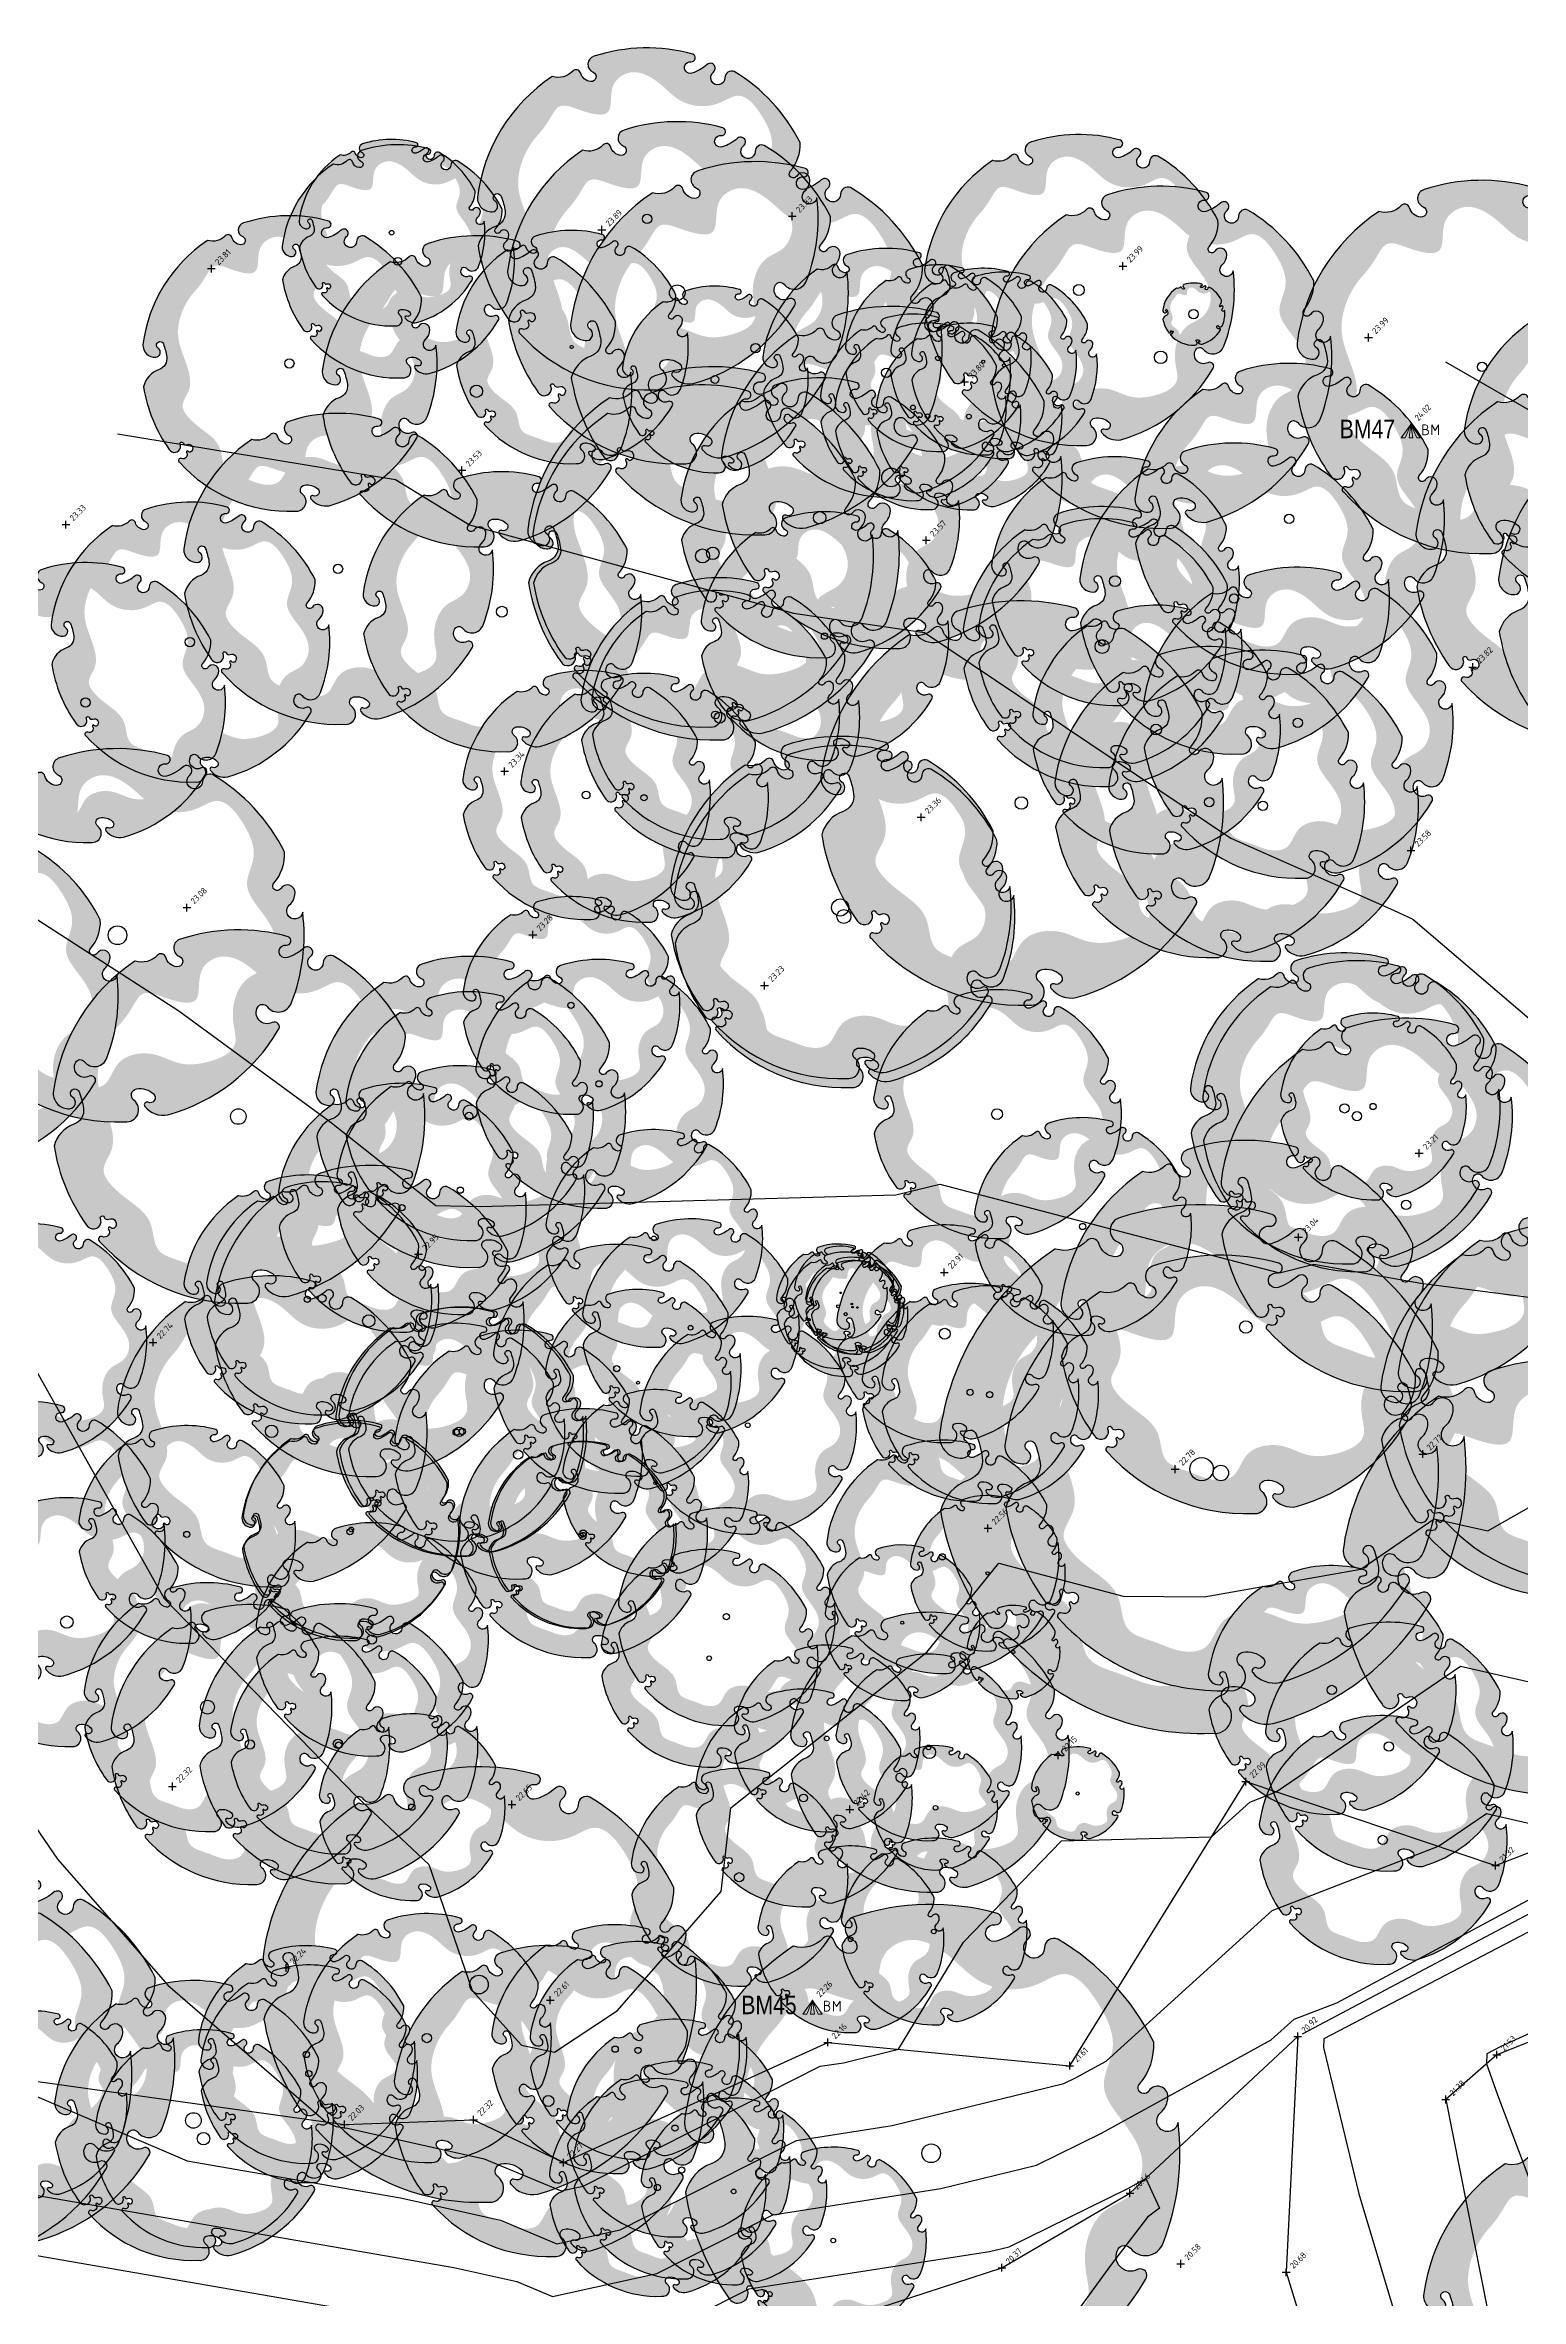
# Model space of a CAD drawing. Header units: metres. Extents: x 245957 to 247358, y 7418632 to 7419642.
# Drawn here: x 246099.3 to 246146.7, y 7419127.7 to 7419200.1 of the extents above; entities that cross this region are included whole.
import ezdxf
from ezdxf.enums import TextEntityAlignment as Align

# ---------------------------------------------------------------- set-up
doc = ezdxf.new("R2010")
doc.units = ezdxf.units.M
doc.header["$PDSIZE"] = 1
doc.linetypes.add('DASHDOT', pattern=[10, 5, -2.5, 0, -2.5])
doc.linetypes.add('PHANTOM', pattern=[2.5, 1.25, -0.25, 0.25, -0.25, 0.25, -0.25])
for name, color, linetype in [('017_NAIL-L', 8, 'Continuous'), ('102_TOP_OF_BANK', 37, 'PHANTOM'), ('102_TOP_OF_BANK-L', 37, 'PHANTOM'), ('102_TOP_OF_BANK-S', 37, 'PHANTOM'), ('103_TOE_OF_BATTER', 37, 'DASHDOT'), ('103_TOE_OF_BATTER-L', 37, 'DASHDOT'), ('103_TOE_OF_BATTER-S', 37, 'DASHDOT'), ('104_EXISTING_SURFACE-L', 35, 'Continuous'), ('104_EXISTING_SURFACE-S', 35, 'Continuous'), ('201_SINGLE_TREE-H', 63, 'Continuous'), ('201_SINGLE_TREE-S', 96, 'Continuous'), ('COORDS', 2, 'Continuous'), ('EX-BENCHMARK', 7, 'Continuous'), ('EX-BENCHMARK_(SLS)', 8, 'Continuous'), ('Surface_Contours_Major', 4, 'Continuous'), ('Surface_Contours_Minor', 253, 'Continuous')]:
    doc.layers.add(name, color=color, linetype=linetype)
doc.styles.add('BOLD', font='ARIALN.TTF')
doc.styles.add('ISO2.5', font='isocp.shx', dxfattribs={"height": 2.5})

# ---------------------------------------------------------------- blocks, each defined once
blk = doc.blocks.new('CROSS')
at = {"color": 0, "linetype": 'Continuous'}
for p, q in [((-0.5, 0), (0.5, 0)), ((0, -0.5), (0, 0.5))]:
    blk.add_line(p, q, dxfattribs=at)
blk = doc.blocks.new('201C')
at = {"layer": '201_SINGLE_TREE-H', "transparency": 33554534}
h = blk.add_hatch(color=256, dxfattribs=at)
h.paths.add_polyline_path([(-0.3717, -0.3344, 0.222926), (0.0196, -0.4996, 0.770799), (0.0439, -0.4417, -0.650302), (0.0511, -0.4116, -0.234737), (0.0964, -0.4247, -0.847312), (0.0816, -0.4475, 0.78443), (0.0732, -0.4583, 0.276934), (0.1352, -0.4813, 0.193599), (0.4309, -0.2536, 0.800435), (0.4144, -0.2337, -0.75216), (0.3757, -0.1925, -0.528914), (0.4006, -0.1909, 0.594112), (0.4663, -0.1804, 0.123805), (0.4962, 0.0616, -1.41759), (0.4607, 0.0811, 0.206906), (0.4758, 0.1133, 0.759729), (0.4374, 0.1252, -1.073307), (0.4187, 0.1392, 0.194379), (0.4474, 0.2231, 0.144612), (0.2544, 0.4304, 0.53339), (0.2277, 0.4128, -1.592592), (0.1939, 0.4293, 1.030038), (0.1758, 0.4513, -0.10361), (0.1314, 0.4262, -1.238487), (0.1282, 0.4593, 0.884725), (0.1336, 0.4818, 0.147549), (-0.1551, 0.4753, 0.71725), (-0.1579, 0.4291, -0.864032), (-0.1646, 0.4015, -0.310704), (-0.1946, 0.4266, 0.58143), (-0.2167, 0.4321, -0.281558), (-0.2766, 0.4162), (-0.2775, 0.4159, 0.217121), (-0.4959, 0.0634), (-0.4959, 0.0634, 0.440011), (-0.4522, 0.021, 0.723973), (-0.4442, 0.0516, -1.384648), (-0.4262, 0.0659, -0.051107), (-0.4149, 0.0223, -0.361502), (-0.441, -0.0208, 0.256822), (-0.4937, -0.0791, 0.116166), (-0.4065, -0.2911, 0.67803), (-0.3682, -0.2843, 0.170035), (-0.3696, -0.274, -1.054701), (-0.3596, -0.2696, 0.431903), (-0.3468, -0.2749, -0.910728), (-0.3329, -0.2993, -0.42046), (-0.3418, -0.2976, 1.007885), (-0.3479, -0.3018, -0.766634), (-0.3646, -0.3216, 0.938602), (-0.3717, -0.3344)])
edge = h.paths.add_edge_path(flags=16)
edge.add_spline(control_points=[(-0.3177, 0.2468), (-0.303, 0.2628), (-0.2856, 0.2893), (-0.256, 0.3411), (-0.1928, 0.3155), (-0.0921, 0.286), (-0.1162, 0.3941), (-0.0359, 0.4462), (0.0392, 0.3985), (0.1028, 0.3299), (0.1957, 0.3214), (0.2784, 0.3804), (0.3442, 0.2961), (0.3785, 0.2147), (0.3303, 0.1307), (0.3915, 0.0592), (0.4378, -0.0139), (0.4055, -0.0919), (0.3459, -0.1091), (0.3102, -0.1666), (0.3057, -0.2282), (0.3286, -0.3091), (0.2408, -0.3447), (0.1647, -0.3496), (0.103, -0.3142), (0.0463, -0.3153), (0.0047, -0.3356), (-0.0139, -0.3682), (-0.0327, -0.4069), (-0.0927, -0.4151), (-0.1463, -0.3868), (-0.23, -0.3665), (-0.2245, -0.2773), (-0.2864, -0.2294), (-0.3344, -0.1941), (-0.3737, -0.1409), (-0.3276, -0.0866), (-0.344, -0.0009), (-0.3866, 0.0828), (-0.3665, 0.1796), (-0.3359, 0.2271), (-0.3177, 0.2468)], knot_values=[0, 0, 0, 0, 0.064972, 0.101243, 0.15652, 0.245586, 0.324463, 0.387907, 0.486094, 0.554514, 0.671826, 0.728629, 0.823661, 0.919885, 0.989953, 1.075257, 1.171704, 1.23593, 1.293575, 1.346478, 1.426142, 1.479146, 1.570817, 1.644481, 1.712561, 1.774901, 1.807, 1.846291, 1.885582, 1.928182, 2.007036, 2.074591, 2.151638, 2.226455, 2.293426, 2.340744, 2.397548, 2.47317, 2.587294, 2.673595, 2.754259, 2.754259, 2.754259, 2.754259], degree=3, periodic=0)
at = {"layer": '201_SINGLE_TREE-S'}
blk.add_lwpolyline([(-0.3717, -0.3344, 0.222926), (0.0196, -0.4996, 0.770799), (0.0439, -0.4417, -0.650302), (0.0511, -0.4116, -0.234737), (0.0964, -0.4247, -0.847312), (0.0816, -0.4475, 0.78443), (0.0732, -0.4583, 0.276934), (0.1352, -0.4813, 0.193599), (0.4309, -0.2536, 0.800435), (0.4144, -0.2337, -0.75216), (0.3757, -0.1925, -0.528914), (0.4006, -0.1909, 0.594112), (0.4663, -0.1804, 0.123805), (0.4962, 0.0616, -1.41759), (0.4607, 0.0811, 0.206906), (0.4758, 0.1133, 0.759729), (0.4374, 0.1252, -1.073307), (0.4187, 0.1392, 0.194379), (0.4474, 0.2231, 0.144612), (0.2544, 0.4304, 0.53339), (0.2277, 0.4128, -1.592592), (0.1939, 0.4293, 1.030038), (0.1758, 0.4513, -0.10361), (0.1314, 0.4262, -1.238487), (0.1282, 0.4593, 0.884725), (0.1336, 0.4818, 0.147549), (-0.1551, 0.4753, 0.71725), (-0.1579, 0.4291, -0.864032), (-0.1646, 0.4015, -0.310704), (-0.1946, 0.4266, 0.58143), (-0.2167, 0.4321, -0.281558), (-0.2766, 0.4162), (-0.2775, 0.4159, 0.217121), (-0.4959, 0.0634), (-0.4959, 0.0634, 0.440011), (-0.4522, 0.021, 0.723973), (-0.4442, 0.0516, -1.384648), (-0.4262, 0.0659, -0.051107), (-0.4149, 0.0223, -0.361502), (-0.441, -0.0208, 0.256822), (-0.4937, -0.0791, 0.116166), (-0.4065, -0.2911, 0.67803), (-0.3682, -0.2843, 0.170035), (-0.3696, -0.274, -1.054701), (-0.3596, -0.2696, 0.431903), (-0.3468, -0.2749, -0.910728), (-0.3329, -0.2993, -0.42046), (-0.3418, -0.2976, 1.007885), (-0.3479, -0.3018, -0.766634), (-0.3646, -0.3216, 0.938602), (-0.3717, -0.3344)], format="xyb", dxfattribs=at)
blk = doc.blocks.new('201T')
at = {"layer": '201_SINGLE_TREE-S'}
blk.add_circle((0, 0), 0.5, dxfattribs=at)
blk = doc.blocks.new('BM')
at = {"color": 0, "linetype": 'Continuous', "lineweight": 13}
for p, q in [((0, 0), (-0.31, -0.437)), ((-0.186, -0.437), (0, 0)), ((0, 0), (-0.062, -0.437)), ((0, 0), (0.186, -0.437)), ((0.31, -0.437), (0, 0)), ((0, 0), (0.062, -0.437)), ((-0.31, -0.437), (-0.186, -0.437)), ((-0.062, -0.437), (0.062, -0.437)), ((0.186, -0.437), (0.31, -0.437)), ((0.472, -0.017), (0.383, -0.017)), ((0.383, -0.017), (0.383, -0.339)), ((0.472, -0.161), (0.383, -0.161)), ((0.383, -0.161), (0.389, -0.161)), ((0.383, -0.339), (0.472, -0.339)), ((0.383, -0.339), (0.389, -0.339)), ((0.522, -0.039), (0.472, -0.017)), ((0.472, -0.161), (0.522, -0.139)), ((0.516, -0.172), (0.472, -0.161)), ((0.472, -0.339), (0.516, -0.327)), ((0.549, -0.206), (0.516, -0.172)), ((0.516, -0.327), (0.549, -0.294)), ((0.544, -0.089), (0.522, -0.039)), ((0.522, -0.139), (0.544, -0.089)), ((0.56, -0.25), (0.549, -0.206)), ((0.549, -0.294), (0.56, -0.25)), ((0.671, -0.339), (0.671, -0.017)), ((0.671, -0.017), (0.776, -0.194)), ((0.776, -0.194), (0.887, -0.017)), ((0.887, -0.017), (0.887, -0.339))]:
    blk.add_line(p, q, dxfattribs=at)

msp = doc.modelspace()

# ---------------------------------------------------------------- linework, layer by layer
at = {"layer": '102_TOP_OF_BANK', "ltscale": 20}
for p, q in [((246132.201, 7419135.192), (246137.861, 7419144.323)), ((246137.861, 7419144.323), (246145.893, 7419141.628)), ((246145.893, 7419141.628), (246152.553, 7419144.218)), ((246154.688, 7419139.013), (246145.934, 7419135.546)), ((246090.281, 7419135.91), (246108.882, 7419133.303)), ((246115.921, 7419132.077), (246124.424, 7419135.94)), ((246124.424, 7419135.94), (246132.201, 7419135.192)), ((246145.934, 7419135.546), (246144.291, 7419134.106)), ((246144.291, 7419134.106), (246146.068, 7419125.128)), ((246108.882, 7419133.303), (246113.032, 7419133.457)), ((246113.032, 7419133.457), (246115.921, 7419132.077))]:
    msp.add_line(p, q, dxfattribs=at)
at = {"layer": '103_TOE_OF_BATTER', "ltscale": 2}
for p, q in [((246148.51, 7419140.893), (246139.53, 7419136.129)), ((246134.138, 7419131.095), (246139.53, 7419136.129)), ((246139.53, 7419136.129), (246139.159, 7419128.551)), ((246130.021, 7419128.696), (246134.138, 7419131.095)), ((246121.196, 7419125.826), (246130.021, 7419128.696)), ((246139.159, 7419128.551), (246139.774, 7419126.563))]:
    msp.add_line(p, q, dxfattribs=at)
at = {"layer": 'COORDS', "color": 7, "linetype": 'Continuous'}
for p in [(246143.171, 7419187.956), (246123.929, 7419137.288)]:
    msp.add_point(p, dxfattribs=at)
at = {"layer": 'Surface_Contours_Major'}
for points, elevation in [([(246144.284, 7419189.971), (246151.517, 7419185.794), (246156.591, 7419185.054)], 24), ([(246086.478, 7419185.311), (246087.749, 7419184.624), (246091.042, 7419176.91), (246093.373, 7419175.397), (246099.055, 7419172.004), (246103.558, 7419169.102), (246108.411, 7419165.543), (246111.824, 7419162.845), (246113.244, 7419162.814), (246126.604, 7419163.187), (246128.023, 7419163.529), (246135.933, 7419161.463), (246138.948, 7419160.677), (246140.054, 7419160.954), (246143.488, 7419160.346), (246148.202, 7419159.737)], 23), ([(246098.472, 7419143.555), (246099.653, 7419141.832), (246103.199, 7419137.784), (246108.28, 7419133.387), (246108.62, 7419133.242), (246108.976, 7419133.18), (246113.37, 7419132.194), (246115.846, 7419131.164), (246116.559, 7419131.321), (246124.179, 7419135.173), (246124.927, 7419135.289), (246126.692, 7419135.721), (246128.788, 7419139.168), (246131.932, 7419142.424), (246136.762, 7419142.55), (246137.995, 7419143.666), (246138.842, 7419143.993), (246144.76, 7419148.036), (246150.407, 7419146.755)], 22), ([(246099.025, 7419131.022), (246112.4, 7419128.704), (246114.426, 7419128.25), (246115.567, 7419127.775), (246118.926, 7419128.517), (246122.657, 7419130.403), (246128.055, 7419131.24), (246131.128, 7419131.993), (246133.226, 7419133.025), (246138.682, 7419136.02), (246139.417, 7419136.686), (246140.79, 7419137.216), (246147.935, 7419141.054)], 21), ([(246148.133, 7419140.108), (246140.369, 7419136.052), (246140.361, 7419135.776), (246141.491, 7419131.075), (246142.795, 7419126.749)], 21)]:
    msp.add_lwpolyline(points, dxfattribs=dict(at, elevation=elevation))
at = {"layer": 'Surface_Contours_Minor'}
for points, elevation in [([(246101.587, 7419187.654), (246110.521, 7419186.188), (246112.907, 7419184.724), (246123.321, 7419181.891), (246127.533, 7419181.266), (246137.379, 7419174.652), (246142.613, 7419172.338), (246143.232, 7419172.052), (246147.123, 7419168.732)], 23.5), ([(246098.994, 7419157.499), (246103.086, 7419150.213), (246109.255, 7419143.854), (246111.598, 7419141.656), (246112.988, 7419137.605), (246114.571, 7419135.851), (246115.635, 7419135.625), (246117.665, 7419136.968), (246120.996, 7419140.797), (246121.308, 7419143.485), (246127.62, 7419148.496), (246129.919, 7419151.343), (246133.923, 7419150.29), (246136.518, 7419150.265), (246141.555, 7419151.158), (246143.921, 7419152.774), (246145.645, 7419152.383), (246151.642, 7419155.8)], 22.5), ([(246097.277, 7419134.929), (246103.823, 7419132.132), (246110.688, 7419130.942), (246113.898, 7419130.222), (246115.707, 7419129.469), (246117.742, 7419129.919), (246123.418, 7419132.788), (246126.491, 7419133.265), (246132.009, 7419134.616), (246132.386, 7419134.802), (246133.367, 7419135.34), (246138.706, 7419140.176), (246144.056, 7419142.244), (246145.598, 7419143.297), (246148.496, 7419142.64)], 21.5), ([(246153.753, 7419139.298), (246146.061, 7419135.808), (246145.614, 7419135.575), (246145.605, 7419135.256), (246145.951, 7419134.257), (246148.938, 7419126.354)], 21.5), ([(246120.109, 7419127.115), (246121.896, 7419128.019), (246129.619, 7419129.216), (246130.248, 7419129.37), (246134.065, 7419131.249), (246134.642, 7419131.565), (246135.09, 7419130.612), (246134.696, 7419130.319), (246133.509, 7419128.772), (246131.744, 7419126.337)], 20.5), ([(246094.228, 7419129.912), (246114.111, 7419126.466)], 20.5)]:
    msp.add_lwpolyline(points, dxfattribs=dict(at, elevation=elevation))

# ---------------------------------------------------------------- block references
at = {"layer": '102_TOP_OF_BANK-S', "xscale": 0.25, "yscale": 0.25, "zscale": 0.25}
for p in [(246137.861, 7419144.323), (246145.893, 7419141.628), (246124.424, 7419135.94), (246132.201, 7419135.192), (246145.934, 7419135.546), (246144.291, 7419134.106), (246108.882, 7419133.303), (246113.032, 7419133.457), (246115.921, 7419132.077)]:
    msp.add_blockref('CROSS', p, dxfattribs=at)
at = {"layer": '103_TOE_OF_BATTER-S', "xscale": 0.25, "yscale": 0.25, "zscale": 0.25}
for p in [(246139.53, 7419136.129), (246134.138, 7419131.095), (246130.021, 7419128.696), (246135.77, 7419128.823), (246139.159, 7419128.551)]:
    msp.add_blockref('CROSS', p, dxfattribs=at)
at = {"layer": '104_EXISTING_SURFACE-S', "xscale": 0.25, "yscale": 0.25, "zscale": 0.25}
for p in [(246123.279, 7419194.648), (246117.157, 7419194.208), (246133.912, 7419193.046), (246104.602, 7419192.963), (246141.806, 7419190.749), (246128.821, 7419189.32), (246112.657, 7419186.482), (246099.927, 7419184.734), (246127.587, 7419184.229), (246145.157, 7419180.155), (246114.032, 7419176.804), (246127.423, 7419175.324), (246143.171, 7419174.262), (246103.816, 7419172.42), (246114.938, 7419171.548), (246122.388, 7419169.915), (246143.437, 7419164.526), (246111.262, 7419161.275), (246139.557, 7419161.822), (246128.166, 7419160.695), (246102.726, 7419158.443), (246143.553, 7419154.856), (246135.591, 7419154.368), (246129.57, 7419152.468), (246131.829, 7419145.175), (246103.349, 7419144.168), (246114.268, 7419143.588), (246125.13, 7419143.43), (246107.01, 7419138.338), (246115.5, 7419137.298)]:
    msp.add_blockref('CROSS', p, dxfattribs=at)
at = {"layer": '201_SINGLE_TREE-S'}
for name, p, xscale, yscale, zscale in [('201C', (246118.61, 7419194.56), 11, 11, 11), ('201C', (246119.582, 7419192.187), 11, 11, 11), ('201C', (246110.596, 7419193.197), 7.5, 7.5, 7.5), ('201C', (246110.397, 7419194.118), 6, 6, 6), ('201C', (246132.493, 7419192.275), 10, 10, 10), ('201C', (246122.1, 7419190.402), 12, 12, 12), ('201C', (246135.126, 7419190.111), 11, 11, 11), ('201C', (246145.46, 7419189.802), 12, 12, 12), ('201C', (246107.109, 7419189.914), 9.5, 9.5, 9.5), ('201T', (246118.61, 7419194.56), 0.3, 0.3, 0.3), ('201C', (246113.125, 7419189.02), 10, 10, 10), ('201T', (246110.397, 7419194.118), 0.15, 0.15, 0.15), ('201C', (246116.185, 7419190.44), 7.5, 7.5, 7.5), ('201T', (246110.596, 7419193.197), 0.25, 0.25, 0.25), ('201C', (246126.3, 7419189.614), 8, 8, 8), ('201C', (246127.964, 7419190.083), 6, 6, 6), ('201C', (246120.792, 7419189.399), 6, 6, 6), ('201T', (246119.582, 7419192.187), 0.5, 0.5, 0.5), ('201C', (246129.419, 7419189.974), 6, 6, 6), ('201C', (246130.089, 7419189.853), 6, 6, 6), ('201T', (246132.493, 7419192.275), 0.35, 0.35, 0.35), ('201C', (246136.184, 7419191.499), 2, 2, 2), ('201C', (246126.457, 7419186.249), 11, 11, 11), ('201C', (246149.844, 7419187.119), 10, 10, 10), ('201C', (246127.16, 7419188.502), 6, 6, 6), ('201C', (246127.632, 7419188.215), 6, 6, 6), ('201C', (246128.957, 7419188.208), 6, 6, 6), ('201T', (246136.184, 7419191.499), 0.3, 0.3, 0.3), ('201T', (246116.185, 7419190.44), 0.1, 0.1, 0.1), ('201T', (246122.1, 7419190.402), 0.3, 0.3, 0.3), ('201T', (246135.126, 7419190.111), 0.4, 0.4, 0.4), ('201T', (246107.109, 7419189.914), 0.3, 0.3, 0.3), ('201C', (246120.724, 7419183.81), 12, 12, 12), ('201C', (246124.162, 7419184.954), 9, 9, 9), ('201T', (246120.792, 7419189.399), 0.25, 0.25, 0.25), ('201T', (246126.3, 7419189.614), 0.3, 0.3, 0.3), ('201T', (246127.964, 7419190.083), 0.15, 0.15, 0.15), ('201T', (246129.419, 7419189.974), 0.1, 0.1, 0.1), ('201T', (246130.089, 7419189.853), 0.1, 0.1, 0.1), ('201C', (246139.253, 7419184.918), 10, 10, 10), ('201C', (246149.282, 7419183.687), 12, 12, 12), ('201T', (246145.46, 7419189.802), 0.3, 0.3, 0.3), ('201T', (246113.125, 7419189.02), 0.4, 0.4, 0.4), ('201C', (246120.395, 7419183.725), 11, 11, 11), ('201C', (246108.674, 7419183.309), 10, 10, 10), ('201T', (246127.16, 7419188.502), 0.15, 0.15, 0.15), ('201T', (246127.632, 7419188.215), 0.15, 0.15, 0.15), ('201T', (246128.957, 7419188.208), 0.15, 0.15, 0.15), ('201C', (246151.937, 7419182.231), 12, 12, 12), ('201C', (246137.483, 7419182.356), 10, 10, 10), ('201C', (246133.656, 7419182.915), 8, 8, 8), ('201C', (246113.942, 7419181.933), 9, 9, 9), ('201T', (246126.457, 7419186.249), 0.6, 0.6, 0.6), ('201C', (246103.912, 7419180.956), 9, 9, 9), ('201C', (246124.315, 7419181.146), 8, 8, 8), ('201T', (246124.162, 7419184.954), 0.4, 0.4, 0.4), ('201C', (246133.241, 7419180.815), 9, 9, 9), ('201C', (246133.232, 7419180.924), 8, 8, 8), ('201T', (246139.253, 7419184.918), 0.3, 0.3, 0.3), ('201T', (246120.395, 7419183.725), 0.45, 0.45, 0.45), ('201T', (246120.724, 7419183.81), 0.4, 0.4, 0.4), ('201C', (246100.555, 7419179.015), 9, 9, 9), ('201T', (246108.674, 7419183.309), 0.3, 0.3, 0.3), ('201C', (246120.947, 7419178.527), 9, 9, 9), ('201T', (246133.656, 7419182.915), 0.35, 0.35, 0.35), ('201C', (246139.531, 7419178.363), 10, 10, 10), ('201C', (246120.804, 7419178.614), 8, 8, 8), ('201C', (246130.646, 7419175.784), 13, 13, 13), ('201T', (246137.483, 7419182.356), 0.3, 0.3, 0.3), ('201T', (246113.942, 7419181.933), 0.35, 0.35, 0.35), ('201C', (246134.977, 7419178.145), 8, 8, 8), ('201T', (246103.912, 7419180.956), 0.3, 0.3, 0.3), ('201T', (246124.315, 7419181.146), 0.2, 0.2, 0.2), ('201C', (246136.685, 7419175.814), 10, 10, 10), ('201T', (246133.241, 7419180.815), 0.45, 0.45, 0.45), ('201T', (246133.232, 7419180.924), 0.2, 0.2, 0.2), ('201C', (246116.651, 7419176.04), 8, 8, 8), ('201C', (246138.412, 7419175.694), 10, 10, 10), ('201C', (246118.515, 7419175.951), 8, 8, 8), ('201T', (246100.555, 7419179.015), 0.3, 0.3, 0.3), ('201T', (246120.804, 7419178.614), 0.25, 0.25, 0.25), ('201T', (246120.947, 7419178.527), 0.35, 0.35, 0.35), ('201C', (246124.819, 7419172.426), 11, 11, 11), ('201T', (246134.977, 7419178.145), 0.35, 0.35, 0.35), ('201T', (246139.531, 7419178.363), 0.3, 0.3, 0.3), ('201C', (246101.584, 7419171.532), 12, 12, 12), ('201C', (246124.94, 7419172.135), 11, 11, 11), ('201T', (246116.651, 7419176.04), 0.25, 0.25, 0.25), ('201T', (246118.515, 7419175.951), 0.2, 0.2, 0.2), ('201T', (246130.646, 7419175.784), 0.4, 0.4, 0.4), ('201T', (246136.685, 7419175.814), 0.3, 0.3, 0.3), ('201T', (246138.412, 7419175.694), 0.3, 0.3, 0.3), ('201C', (246096.11, 7419169.571), 11, 11, 11), ('201C', (246116.168, 7419169.277), 7, 7, 7), ('201T', (246124.819, 7419172.426), 0.55, 0.55, 0.55), ('201T', (246124.94, 7419172.135), 0.45, 0.45, 0.45), ('201C', (246105.469, 7419165.704), 12, 12, 12), ('201T', (246101.584, 7419171.532), 0.6, 0.6, 0.6), ('201C', (246112.925, 7419165.854), 10, 10, 10), ('201C', (246117.068, 7419166.755), 8, 8, 8), ('201C', (246141.038, 7419165.968), 10, 10, 10), ('201C', (246141.436, 7419165.716), 10, 10, 10), ('201C', (246112.888, 7419165.716), 8, 8, 8), ('201T', (246116.168, 7419169.277), 0.2, 0.2, 0.2), ('201C', (246129.863, 7419165.782), 8, 8, 8), ('201C', (246143.015, 7419162.865), 12, 12, 12), ('201C', (246141.955, 7419166.028), 6, 6, 6), ('201C', (246112.608, 7419163.338), 8, 8, 8), ('201C', (246110.728, 7419162.773), 8, 8, 8), ('201T', (246117.068, 7419166.755), 0.2, 0.2, 0.2), ('201T', (246105.469, 7419165.704), 0.5, 0.5, 0.5), ('201T', (246112.925, 7419165.854), 0.45, 0.45, 0.45), ('201T', (246112.888, 7419165.716), 0.25, 0.25, 0.25), ('201C', (246132.615, 7419162.169), 7, 7, 7), ('201T', (246129.863, 7419165.782), 0.35, 0.35, 0.35), ('201T', (246141.038, 7419165.968), 0.3, 0.3, 0.3), ('201T', (246141.436, 7419165.716), 0.3, 0.3, 0.3), ('201T', (246141.955, 7419166.028), 0.2, 0.2, 0.2), ('201C', (246118.829, 7419161.785), 7, 7, 7), ('201C', (246137.864, 7419158.94), 12, 12, 12), ('201C', (246109.663, 7419159.134), 10, 10, 10), ('201C', (246107.688, 7419159.826), 8, 8, 8), ('201C', (246108.166, 7419159.86), 7.5, 7.5, 7.5), ('201T', (246112.608, 7419163.338), 0.2, 0.2, 0.2), ('201T', (246110.728, 7419162.773), 0.2, 0.2, 0.2), ('201C', (246136.442, 7419154.37), 17, 17, 17), ('201C', (246148.715, 7419156.724), 12, 12, 12), ('201T', (246143.015, 7419162.865), 0.3, 0.3, 0.3), ('201C', (246098.776, 7419158.511), 7.5, 7.5, 7.5), ('201C', (246120.008, 7419158.916), 7, 7, 7), ('201C', (246128.18, 7419158.722), 7, 7, 7), ('201T', (246132.615, 7419162.169), 0.2, 0.2, 0.2), ('201C', (246148.15, 7419156.263), 12, 12, 12), ('201C', (246117.637, 7419157.596), 8, 8, 8), ('201T', (246118.829, 7419161.785), 0.15, 0.15, 0.15), ('201C', (246124.753, 7419159.606), 4, 4, 4), ('201C', (246124.997, 7419159.35), 4, 4, 4), ('201C', (246124.837, 7419160.037), 3, 3, 3), ('201C', (246137.058, 7419154.246), 14, 14, 14), ('201C', (246106.538, 7419155.585), 10, 10, 10), ('201C', (246125.193, 7419159.68), 3, 3, 3), ('201C', (246125.215, 7419159.577), 3, 3, 3), ('201C', (246125.374, 7419159.565), 3, 3, 3), ('201T', (246107.688, 7419159.826), 0.2, 0.2, 0.2), ('201T', (246108.166, 7419159.86), 0.25, 0.25, 0.25), ('201C', (246118.317, 7419157.146), 6, 6, 6), ('201T', (246124.837, 7419160.037), 0.05, 0.05, 0.05), ('201C', (246128.998, 7419156.841), 7, 7, 7), ('201C', (246129.629, 7419156.765), 7, 7, 7), ('201C', (246112.571, 7419155.569), 8, 8, 8), ('201C', (246112.67, 7419155.58), 8, 8, 8), ('201C', (246112.472, 7419155.558), 7, 7, 7), ('201T', (246109.663, 7419159.134), 0.4, 0.4, 0.4), ('201C', (246121.849, 7419155.781), 7, 7, 7), ('201T', (246124.753, 7419159.606), 0.1, 0.1, 0.1), ('201T', (246124.997, 7419159.35), 0.1, 0.1, 0.1), ('201T', (246125.193, 7419159.68), 0.05, 0.05, 0.05), ('201T', (246125.215, 7419159.577), 0.05, 0.05, 0.05), ('201T', (246125.374, 7419159.565), 0.05, 0.05, 0.05), ('201T', (246137.864, 7419158.94), 0.4, 0.4, 0.4), ('201C', (246114.463, 7419154.835), 8, 8, 8), ('201T', (246120.008, 7419158.916), 0.15, 0.15, 0.15), ('201T', (246128.18, 7419158.722), 0.35, 0.35, 0.35), ('201T', (246117.637, 7419157.596), 0.2, 0.2, 0.2), ('201C', (246147.935, 7419150.887), 14, 14, 14), ('201C', (246118.878, 7419153.926), 6, 6, 6), ('201T', (246118.317, 7419157.146), 0.1, 0.1, 0.1), ('201T', (246128.998, 7419156.841), 0.2, 0.2, 0.2), ('201C', (246098.619, 7419152.054), 9, 9, 9), ('201C', (246116.557, 7419152.312), 8, 8, 8), ('201T', (246129.629, 7419156.765), 0.2, 0.2, 0.2), ('201C', (246103.812, 7419152.27), 7, 7, 7), ('201C', (246109.056, 7419152.359), 7, 7, 7), ('201C', (246109.099, 7419152.434), 7, 7, 7), ('201T', (246106.538, 7419155.585), 0.4, 0.4, 0.4), ('201T', (246112.472, 7419155.558), 0.2, 0.2, 0.2), ('201T', (246112.571, 7419155.569), 0.3, 0.3, 0.3), ('201T', (246112.67, 7419155.58), 0.2, 0.2, 0.2), ('201T', (246121.849, 7419155.781), 0.15, 0.15, 0.15), ('201C', (246116.481, 7419152.246), 6, 6, 6), ('201C', (246116.555, 7419152.263), 6, 6, 6), ('201T', (246114.463, 7419154.835), 0.3, 0.3, 0.3), ('201C', (246128.106, 7419151.551), 7.5, 7.5, 7.5), ('201T', (246136.442, 7419154.37), 0.75, 0.75, 0.75), ('201T', (246137.058, 7419154.246), 0.5, 0.5, 0.5), ('201C', (246099.956, 7419149.453), 8, 8, 8), ('201T', (246118.878, 7419153.926), 0.1, 0.1, 0.1), ('201C', (246129.558, 7419151.022), 5, 5, 5), ('201C', (246109.761, 7419148.896), 7.5, 7.5, 7.5), ('201C', (246121.161, 7419149.626), 7, 7, 7), ('201T', (246103.812, 7419152.27), 0.2, 0.2, 0.2), ('201T', (246109.056, 7419152.359), 0.2, 0.2, 0.2), ('201T', (246109.099, 7419152.434), 0.15, 0.15, 0.15), ('201T', (246116.481, 7419152.246), 0.15, 0.15, 0.15), ('201T', (246116.557, 7419152.312), 0.2, 0.2, 0.2), ('201T', (246116.555, 7419152.263), 0.15, 0.15, 0.15), ('201C', (246120.608, 7419148.289), 7, 7, 7), ('201C', (246126.815, 7419149.432), 5, 5, 5), ('201T', (246128.106, 7419151.551), 0.2, 0.2, 0.2), ('201C', (246140.624, 7419147.27), 8, 8, 8), ('201C', (246104.478, 7419146.718), 8, 8, 8), ('201T', (246129.558, 7419151.022), 0.1, 0.1, 0.1), ('201T', (246099.956, 7419149.453), 0.4, 0.4, 0.4), ('201C', (246105.843, 7419145.517), 9, 9, 9), ('201C', (246108.673, 7419145.542), 9, 9, 9), ('201T', (246121.161, 7419149.626), 0.2, 0.2, 0.2), ('201C', (246127.687, 7419145.267), 9, 9, 9), ('201C', (246130.389, 7419148.488), 3, 3, 3), ('201C', (246108.693, 7419145.499), 7, 7, 7), ('201T', (246109.761, 7419148.896), 0.3, 0.3, 0.3), ('201T', (246126.815, 7419149.432), 0.1, 0.1, 0.1), ('201C', (246142.461, 7419145.45), 8, 8, 8), ('201T', (246120.608, 7419148.289), 0.15, 0.15, 0.15), ('201C', (246124.389, 7419145.711), 6, 6, 6), ('201C', (246127.66, 7419145.425), 6, 6, 6), ('201T', (246130.389, 7419148.488), 0.1, 0.1, 0.1), ('201T', (246104.478, 7419146.718), 0.45, 0.45, 0.45), ('201C', (246123.641, 7419143.798), 7, 7, 7), ('201T', (246140.624, 7419147.27), 0.3, 0.3, 0.3), ('201C', (246111.048, 7419143.502), 6, 6, 6), ('201C', (246142.263, 7419142.448), 8, 8, 8), ('201T', (246105.843, 7419145.517), 0.3, 0.3, 0.3), ('201T', (246108.673, 7419145.542), 0.3, 0.3, 0.3), ('201T', (246108.693, 7419145.499), 0.2, 0.2, 0.2), ('201T', (246124.389, 7419145.711), 0.15, 0.15, 0.15), ('201C', (246127.886, 7419143.482), 4, 4, 4), ('201T', (246127.687, 7419145.267), 0.4, 0.4, 0.4), ('201T', (246127.66, 7419145.425), 0.15, 0.15, 0.15), ('201C', (246132.456, 7419143.944), 3, 3, 3), ('201T', (246142.461, 7419145.45), 0.3, 0.3, 0.3), ('201C', (246113.205, 7419137.8), 14, 14, 14), ('201C', (246121.572, 7419141.248), 7, 7, 7), ('201T', (246123.641, 7419143.798), 0.25, 0.25, 0.25), ('201T', (246132.456, 7419143.944), 0.1, 0.1, 0.1), ('201T', (246111.048, 7419143.502), 0.2, 0.2, 0.2), ('201T', (246127.886, 7419143.482), 0.15, 0.15, 0.15), ('201C', (246127.83, 7419139.506), 6, 6, 6), ('201T', (246142.263, 7419142.448), 0.3, 0.3, 0.3), ('201C', (246125.153, 7419139.256), 6, 6, 6), ('201C', (246096.046, 7419134.918), 12, 12, 12), ('201C', (246097.426, 7419135.35), 12, 12, 12), ('201T', (246121.572, 7419141.248), 0.3, 0.3, 0.3), ('201C', (246127.745, 7419132.376), 16, 16, 16), ('201C', (246111.534, 7419136.082), 8, 8, 8), ('201C', (246117.585, 7419135.724), 8, 8, 8), ('201T', (246127.83, 7419139.506), 0.15, 0.15, 0.15), ('201C', (246107.655, 7419135.551), 7, 7, 7), ('201C', (246115.44, 7419134.057), 10, 10, 10), ('201C', (246118.32, 7419135.682), 7, 7, 7), ('201T', (246125.153, 7419139.256), 0.15, 0.15, 0.15), ('201C', (246107.735, 7419134.933), 7, 7, 7), ('201T', (246113.205, 7419137.8), 0.6, 0.6, 0.6), ('201C', (246104.025, 7419133.432), 9, 9, 9), ('201C', (246098.892, 7419133.954), 6, 6, 6), ('201C', (246119.507, 7419133.185), 7, 7, 7), ('201C', (246104.349, 7419132.848), 7, 7, 7), ('201T', (246111.534, 7419136.082), 0.3, 0.3, 0.3), ('201T', (246107.655, 7419135.551), 0.2, 0.2, 0.2), ('201C', (246119.722, 7419131.84), 7, 7, 7), ('201T', (246117.585, 7419135.724), 0.2, 0.2, 0.2), ('201T', (246118.32, 7419135.682), 0.2, 0.2, 0.2), ('201T', (246107.735, 7419134.933), 0.2, 0.2, 0.2), ('201C', (246118.941, 7419131.276), 7, 7, 7), ('201T', (246115.44, 7419134.057), 0.35, 0.35, 0.35), ('201C', (246121.395, 7419131.15), 6, 6, 6), ('201T', (246104.025, 7419133.432), 0.5, 0.5, 0.5), ('201T', (246104.349, 7419132.848), 0.4, 0.4, 0.4), ('201T', (246119.507, 7419133.185), 0.2, 0.2, 0.2), ('201C', (246149.528, 7419127.043), 12, 12, 12), ('201C', (246124.595, 7419129.573), 6, 6, 6), ('201T', (246127.745, 7419132.376), 0.6, 0.6, 0.6), ('201T', (246119.722, 7419131.84), 0.2, 0.2, 0.2), ('201T', (246118.941, 7419131.276), 0.2, 0.2, 0.2), ('201T', (246121.395, 7419131.15), 0.15, 0.15, 0.15), ('201T', (246124.595, 7419129.573), 0.15, 0.15, 0.15)]:
    msp.add_blockref(name, p, dxfattribs=dict(at, xscale=xscale, yscale=yscale, zscale=zscale))
at = {"layer": 'EX-BENCHMARK_(SLS)'}
for p in [(246143.171, 7419187.956), (246123.929, 7419137.288)]:
    msp.add_blockref('BM', p, dxfattribs=at)

# ---------------------------------------------------------------- texts
at = {"layer": '017_NAIL-L', "style": 'ISO2.5'}
for s, p in [('24.02', (246143.338, 7419188.123)), ('22.26', (246124.102, 7419137.449))]:
    msp.add_text(s, height=0.2, rotation=45, dxfattribs=at).set_placement(p, align=Align.MIDDLE_LEFT)
at = {"layer": '102_TOP_OF_BANK-L', "style": 'ISO2.5'}
for s, p in [('22.09', (246138.028, 7419144.49)), ('21.32', (246146.06, 7419141.795)), ('22.16', (246124.591, 7419136.107)), ('21.53', (246146.101, 7419135.713)), ('21.61', (246132.369, 7419135.359)), ('21.38', (246144.459, 7419134.273)), ('22.03', (246109.049, 7419133.471)), ('22.32', (246113.199, 7419133.624)), ('22.27', (246116.088, 7419132.245))]:
    msp.add_text(s, height=0.2, rotation=45, dxfattribs=at).set_placement(p, align=Align.MIDDLE_LEFT)
at = {"layer": '103_TOE_OF_BATTER-L', "style": 'ISO2.5'}
for s, p in [('20.92', (246139.698, 7419136.296)), ('20.46', (246134.305, 7419131.263)), ('20.58', (246135.937, 7419128.99)), ('20.37', (246130.189, 7419128.863)), ('20.68', (246139.326, 7419128.719))]:
    msp.add_text(s, height=0.2, rotation=45, dxfattribs=at).set_placement(p, align=Align.MIDDLE_LEFT)
at = {"layer": '104_EXISTING_SURFACE-L', "style": 'ISO2.5'}
for s, p in [('23.89', (246117.324, 7419194.375)), ('23.83', (246123.446, 7419194.815)), ('23.81', (246104.77, 7419193.131)), ('23.99', (246134.079, 7419193.213)), ('23.99', (246141.973, 7419190.916)), ('23.80', (246128.989, 7419189.487)), ('23.53', (246112.825, 7419186.649)), ('23.33', (246100.095, 7419184.901)), ('23.57', (246127.755, 7419184.396)), ('23.82', (246145.324, 7419180.322)), ('23.34', (246114.199, 7419176.972)), ('23.36', (246127.591, 7419175.491)), ('23.58', (246143.338, 7419174.43)), ('23.08', (246103.984, 7419172.587)), ('23.28', (246115.105, 7419171.715)), ('23.23', (246122.555, 7419170.082)), ('23.21', (246143.605, 7419164.693)), ('23.04', (246139.724, 7419161.989)), ('22.95', (246111.429, 7419161.443)), ('22.91', (246128.334, 7419160.862)), ('22.74', (246102.893, 7419158.61)), ('22.72', (246143.72, 7419155.023)), ('22.78', (246135.758, 7419154.535)), ('22.56', (246129.738, 7419152.635)), ('22.15', (246131.996, 7419145.342)), ('22.32', (246103.516, 7419144.336)), ('22.65', (246114.436, 7419143.755)), ('22.42', (246125.298, 7419143.597)), ('22.24', (246107.177, 7419138.505)), ('22.61', (246115.667, 7419137.465))]:
    msp.add_text(s, height=0.2, rotation=45, dxfattribs=at).set_placement(p, align=Align.MIDDLE_LEFT)
at = {"layer": 'EX-BENCHMARK', "color": 2, "style": 'BOLD'}
for s, p in [('BM47', (246141.771, 7419187.809)), ('BM45', (246122.53, 7419137.141))]:
    msp.add_text(s, height=0.595, dxfattribs=at).set_placement(p, align=Align.MIDDLE)

doc.saveas('drawing.dxf')
